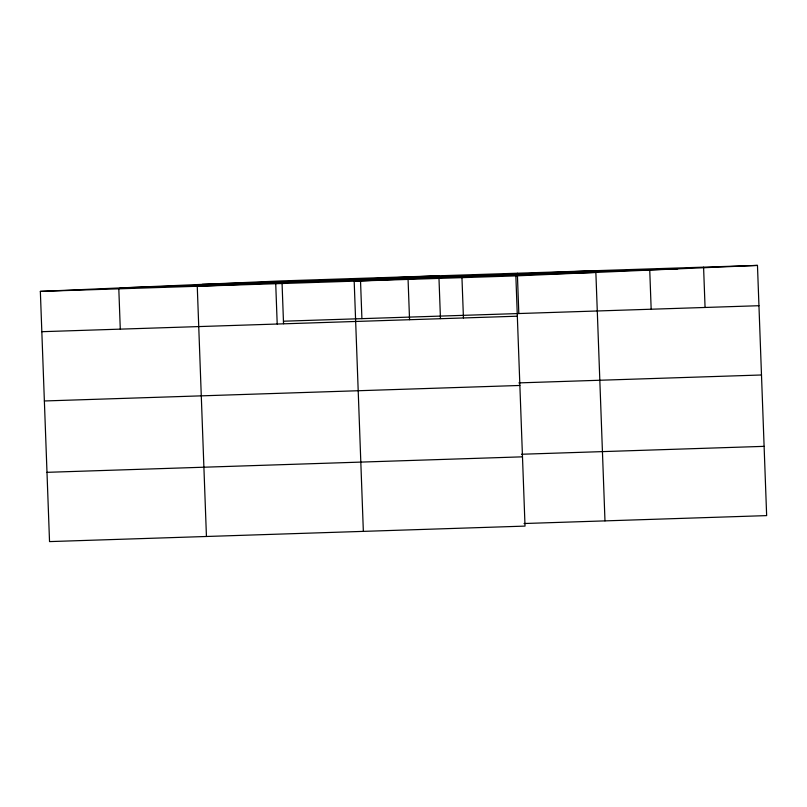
<?xml version="1.0" encoding="UTF-8"?>
<svg xmlns="http://www.w3.org/2000/svg" width="807" height="807" viewBox="0 0 807 807"><rect width="100%" height="100%" fill="white"/><g stroke="black" fill="none" stroke-linecap="round" stroke-linejoin="round"><path stroke-width="1.21" d="M757.47 265.402L515.855 275.893L525.024 526.103L49.53 541.598L40.35 291.388L281.976 280.897L757.47 265.402L766.65 515.612L524.036 523.521M438.887 275.782L197.261 286.273L206.441 536.484M595.808 270.668L354.182 281.159L363.352 531.369M202.234 284.357L677.739 268.862M120.082 287.928L595.586 272.433M40.35 291.388L515.855 275.893M283.449 321.206L758.953 305.712M41.833 331.697L517.327 316.203M518.871 382.891L761.495 374.983M44.365 400.968L519.869 385.464M521.493 454.25L764.108 446.352M46.988 472.327L522.482 456.833M703.583 267.157L705.066 307.467M649.746 270.174L651.168 309.222M595.848 271.929L604.978 520.888M517.348 273.23L518.82 313.54M461.957 277.648L463.44 317.958M438.978 278.304L440.461 318.614M408.07 279.404L409.553 319.713M360.527 280.856L361.909 318.654M282.067 283.418L283.539 323.728M275.722 283.711L277.204 324.031M118.811 288.825L120.283 329.135"/></g></svg>
